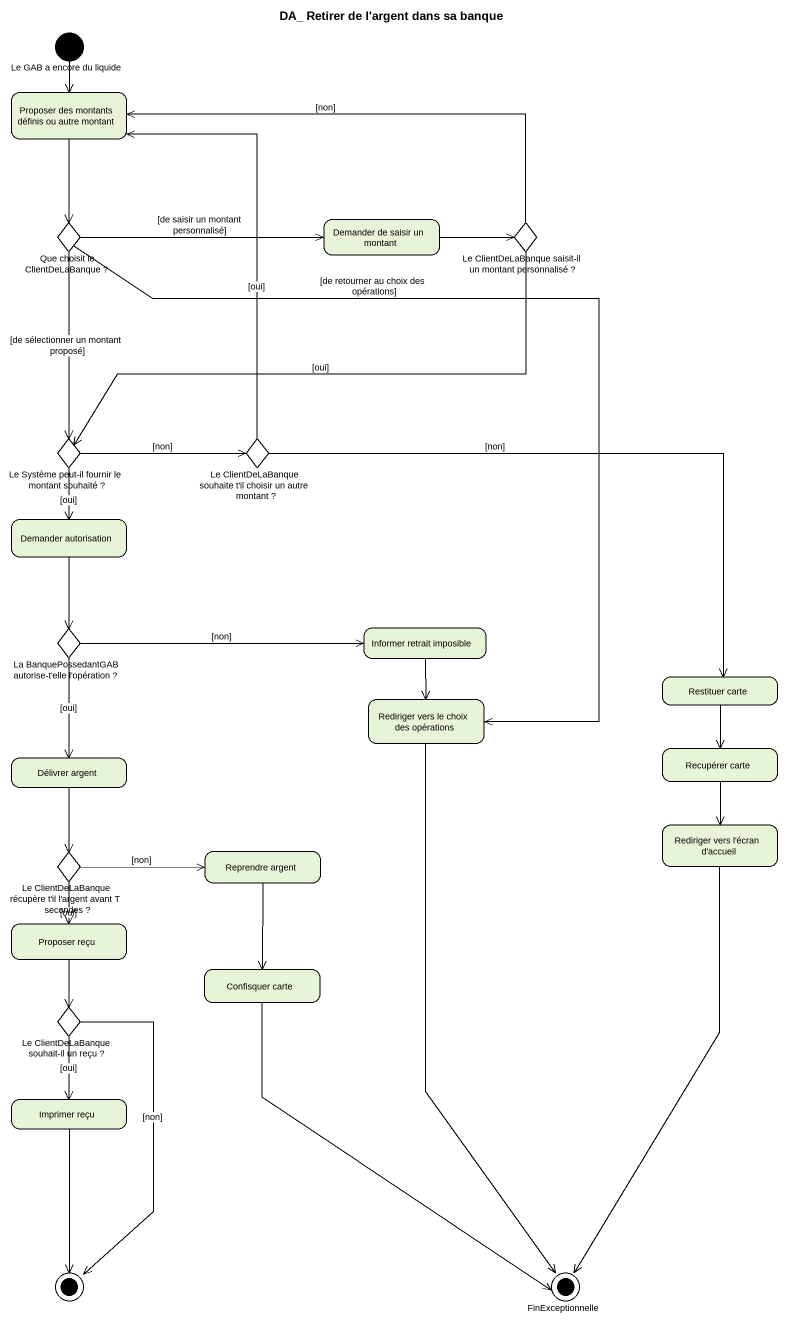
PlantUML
@startuml
title DA_ Retirer de l'argent dans sa banque
hide empty description
state "Le GAB a encore du liquide" as Le_GAB_a_encore_du_liquide <<start>>
state "Proposer des montants définis ou autre montant" as Proposer_des_montants
state "Que choisit le ClientDeLaBanque ?" as Que_choisit_le <<choice>>
state "Demander de saisir un montant" as Demander_de_saisir_un
state "Le ClientDeLaBanque saisit-il un montant personnalisé ?" as Le_ClientDeLaBanque_saisit <<choice>>
state "Le Système peut-il fournir le montant souhaité ?" as Le_Système_peut_il_fournir <<choice>>
state "Le ClientDeLaBanque souhaite t'il choisir un autre montant ?" as Le_ClientDeLaBanque <<choice>>
state "Demander autorisation" as Demander_autorisation
state "La BanquePossedantGAB autorise-t'elle l'opération ?" as La_BanquePossedantGAB <<choice>>
state "Informer retrait imposible" as Informer_retrait_imposible
state "Rediriger vers le choix des opérations" as Rediriger_vers_le_choix_des
state "Restituer carte" as Restituer_carte
state "Délivrer argent" as Délivrer_argent
state "Recupérer carte" as Recupérer_carte
state "Rediriger vers l'écran d'accueil" as Rediriger_vers_l_écran_d
state "Le ClientDeLaBanque récupère t'il l'argent avant T secondes ?" as Le_ClientDeLaBanque_2 <<choice>>
state "Reprendre argent" as Reprendre_argent
state "Proposer reçu" as Proposer_reçu
state "Confisquer carte" as Confisquer_carte
state "Le ClientDeLaBanque souhait-il un reçu ?" as Le_ClientDeLaBanque_souhait <<choice>>
state "Imprimer reçu" as Imprimer_reçu
state final1 <<end>>
state FinExceptionnelle <<end>>
Le_GAB_a_encore_du_liquide --> Proposer_des_montants
Proposer_des_montants --> Que_choisit_le
Que_choisit_le -right-> Demander_de_saisir_un : [de saisir un montant personnalisé]
Que_choisit_le --> Le_Système_peut_il_fournir : [de sélectionner un montant proposé]
Que_choisit_le --> Rediriger_vers_le_choix_des : [de retourner au choix des opérations]
Demander_de_saisir_un -right-> Le_ClientDeLaBanque_saisit
Le_ClientDeLaBanque_saisit -left-> Proposer_des_montants : [non]
Le_ClientDeLaBanque_saisit -left-> Le_Système_peut_il_fournir : [oui]
Le_Système_peut_il_fournir -right-> Le_ClientDeLaBanque : [non]
Le_Système_peut_il_fournir --> Demander_autorisation : [oui]
Le_ClientDeLaBanque -up-> Proposer_des_montants : [oui]
Le_ClientDeLaBanque -right-> Restituer_carte : [non]
Demander_autorisation --> La_BanquePossedantGAB
La_BanquePossedantGAB -right-> Informer_retrait_imposible : [non]
La_BanquePossedantGAB --> Délivrer_argent : [oui]
Informer_retrait_imposible --> Rediriger_vers_le_choix_des
Rediriger_vers_le_choix_des --> FinExceptionnelle
Restituer_carte --> Recupérer_carte
Délivrer_argent --> Le_ClientDeLaBanque_2
Recupérer_carte --> Rediriger_vers_l_écran_d
Rediriger_vers_l_écran_d --> FinExceptionnelle
Le_ClientDeLaBanque_2 -right-> Reprendre_argent : [non]
Le_ClientDeLaBanque_2 --> Proposer_reçu : [oui]
Reprendre_argent --> Confisquer_carte
Proposer_reçu --> Le_ClientDeLaBanque_souhait
Confisquer_carte --> FinExceptionnelle
Le_ClientDeLaBanque_souhait --> Imprimer_reçu : [oui]
Le_ClientDeLaBanque_souhait --> final1 : [non]
Imprimer_reçu --> final1
@enduml
